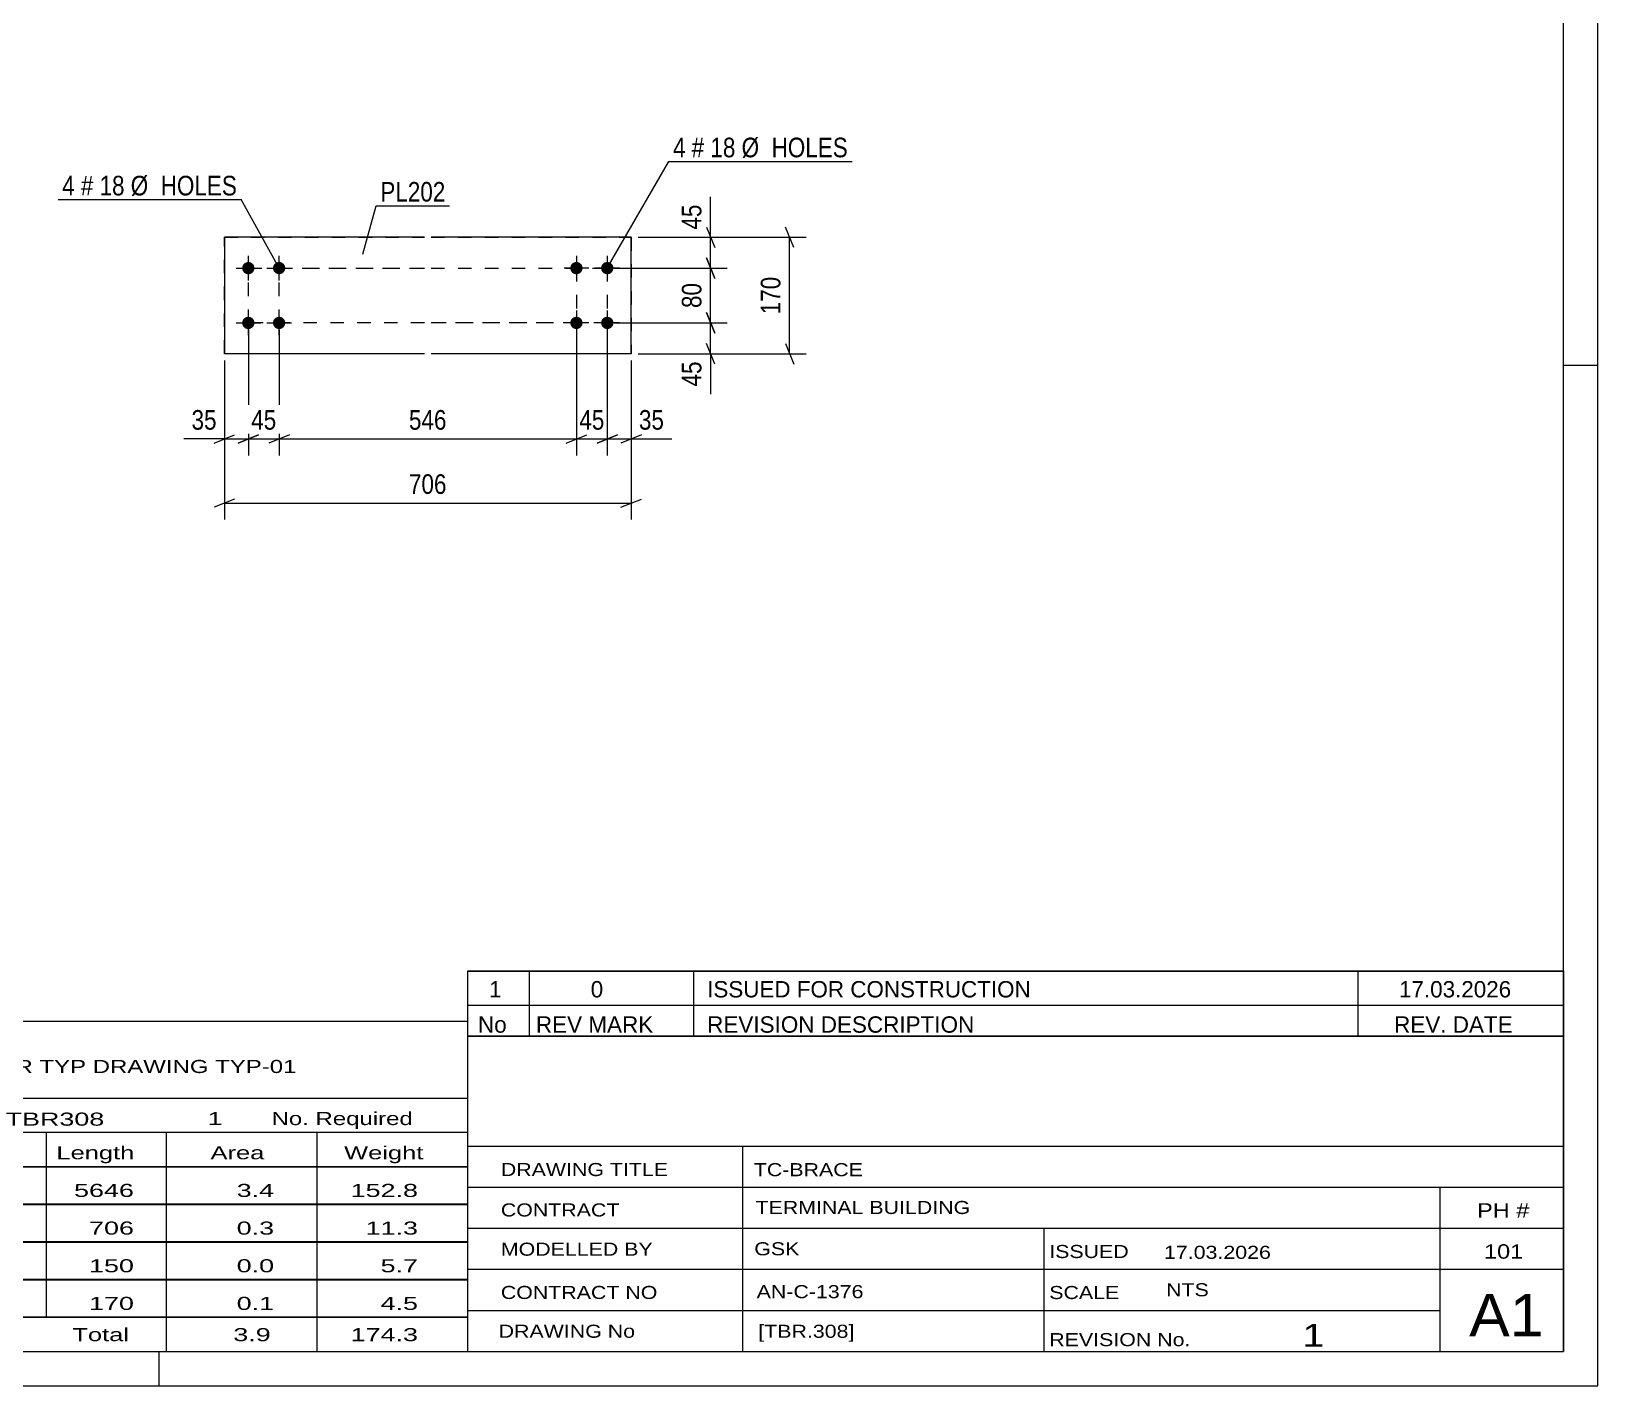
# Model space of a CAD drawing. Header units: millimetres. Extents: x 0 to 594, y 0 to 420.
# Drawn here: x 365.3 to 594, y 0 to 197.8 of the extents above; entities that cross this region are included whole.
import ezdxf

# ---------------------------------------------------------------- set-up
doc = ezdxf.new("R2010")
doc.units = ezdxf.units.MM
doc.linetypes.add('DXK_LINE_DOT2', pattern=[3.9198, 1.9599, -1.9599])
doc.styles.add('Arial Narrow', font='ARIALN.TTF', dxfattribs={"height": 0.2})

# ---------------------------------------------------------------- blocks, each defined once
blk = doc.blocks.new('Unknown-580609803-1130')
at = {"color": 5, "linetype": 'Continuous'}
for p, q in [((594, 0), (594, 420)), ((589, 5), (589, 415)), ((594, 149), (589, 149)), ((5, 5), (589, 5)), ((384, 0), (384, 5)), ((0, 0), (594, 0))]:
    blk.add_line(p, q, dxfattribs=at)
blk = doc.blocks.new('Bolt-580609803-2463 - 2457')
at = {"linetype": 'Continuous'}
for points in [[(397.58, 163.9), (397.72, 163.77), (397.82, 163.61), (397.89, 163.44), (397.91, 163.25), (397.9, 163.06), (397.86, 162.88), (397.77, 162.71), (397.65, 162.57), (397.51, 162.45), (397.34, 162.36), (397.16, 162.31), (396.97, 162.31), (396.78, 162.33), (396.61, 162.4), (396.45, 162.5), (396.32, 162.64), (396.21, 162.8), (396.15, 162.97), (396.12, 163.16), (396.13, 163.35), (396.18, 163.53), (396.26, 163.69), (396.38, 163.84), (396.53, 163.96), (396.69, 164.04), (396.88, 164.09), (397.06, 164.1), (397.25, 164.07), (397.43, 164.01)], [(402.08, 163.9), (402.22, 163.77), (402.32, 163.61), (402.39, 163.44), (402.41, 163.25), (402.4, 163.06), (402.36, 162.88), (402.27, 162.71), (402.15, 162.57), (402.01, 162.45), (401.84, 162.36), (401.66, 162.31), (401.47, 162.31), (401.28, 162.33), (401.11, 162.4), (400.95, 162.5), (400.82, 162.64), (400.71, 162.8), (400.65, 162.97), (400.62, 163.16), (400.63, 163.35), (400.68, 163.53), (400.76, 163.69), (400.88, 163.84), (401.03, 163.96), (401.19, 164.04), (401.38, 164.09), (401.56, 164.1), (401.75, 164.07), (401.93, 164.01)], [(397.58, 155.9), (397.72, 155.77), (397.82, 155.61), (397.89, 155.44), (397.91, 155.25), (397.9, 155.06), (397.86, 154.88), (397.77, 154.71), (397.65, 154.57), (397.51, 154.45), (397.34, 154.36), (397.16, 154.31), (396.97, 154.31), (396.78, 154.33), (396.61, 154.4), (396.45, 154.5), (396.32, 154.64), (396.21, 154.8), (396.15, 154.97), (396.12, 155.16), (396.13, 155.35), (396.18, 155.53), (396.26, 155.69), (396.38, 155.84), (396.53, 155.96), (396.69, 156.04), (396.88, 156.09), (397.06, 156.1), (397.25, 156.07), (397.43, 156.01)], [(402.08, 155.9), (402.22, 155.77), (402.32, 155.61), (402.39, 155.44), (402.41, 155.25), (402.4, 155.06), (402.36, 154.88), (402.27, 154.71), (402.15, 154.57), (402.01, 154.45), (401.84, 154.36), (401.66, 154.31), (401.47, 154.31), (401.28, 154.33), (401.11, 154.4), (400.95, 154.5), (400.82, 154.64), (400.71, 154.8), (400.65, 154.97), (400.62, 155.16), (400.63, 155.35), (400.68, 155.53), (400.76, 155.69), (400.88, 155.84), (401.03, 155.96), (401.19, 156.04), (401.38, 156.09), (401.56, 156.1), (401.75, 156.07), (401.93, 156.01)]]:
    blk.add_hatch(color=1, dxfattribs=at).paths.add_polyline_path(points)
at = {"color": 1, "linetype": 'Continuous'}
for p, q in [((397.02, 161.4), (397.02, 165)), ((401.52, 161.4), (401.52, 165)), ((395.22, 163.2), (398.82, 163.2)), ((399.72, 163.2), (403.32, 163.2)), ((397.02, 153.4), (397.02, 157)), ((401.52, 153.4), (401.52, 157)), ((395.22, 155.2), (398.82, 155.2)), ((399.72, 155.2), (403.32, 155.2))]:
    blk.add_line(p, q, dxfattribs=at)
blk = doc.blocks.new('Bolt-580609803-2468 - 2457')
at = {"linetype": 'Continuous'}
for points in [[(445.48, 163.9), (445.62, 163.77), (445.72, 163.61), (445.79, 163.44), (445.81, 163.25), (445.8, 163.06), (445.76, 162.88), (445.67, 162.71), (445.55, 162.57), (445.41, 162.45), (445.24, 162.36), (445.06, 162.31), (444.87, 162.31), (444.68, 162.33), (444.51, 162.4), (444.35, 162.5), (444.22, 162.64), (444.11, 162.8), (444.05, 162.97), (444.02, 163.16), (444.03, 163.35), (444.08, 163.53), (444.16, 163.69), (444.28, 163.84), (444.43, 163.96), (444.59, 164.04), (444.78, 164.09), (444.96, 164.1), (445.15, 164.07), (445.33, 164.01)], [(449.98, 163.9), (450.12, 163.77), (450.22, 163.61), (450.29, 163.44), (450.31, 163.25), (450.3, 163.06), (450.26, 162.88), (450.17, 162.71), (450.05, 162.57), (449.91, 162.45), (449.74, 162.36), (449.56, 162.31), (449.37, 162.31), (449.18, 162.33), (449.01, 162.4), (448.85, 162.5), (448.72, 162.64), (448.61, 162.8), (448.55, 162.97), (448.52, 163.16), (448.53, 163.35), (448.58, 163.53), (448.66, 163.69), (448.78, 163.84), (448.93, 163.96), (449.09, 164.04), (449.28, 164.09), (449.46, 164.1), (449.65, 164.07), (449.83, 164.01)], [(445.48, 155.9), (445.62, 155.77), (445.72, 155.61), (445.79, 155.44), (445.81, 155.25), (445.8, 155.06), (445.76, 154.88), (445.67, 154.71), (445.55, 154.57), (445.41, 154.45), (445.24, 154.36), (445.06, 154.31), (444.87, 154.31), (444.68, 154.33), (444.51, 154.4), (444.35, 154.5), (444.22, 154.64), (444.11, 154.8), (444.05, 154.97), (444.02, 155.16), (444.03, 155.35), (444.08, 155.53), (444.16, 155.69), (444.28, 155.84), (444.43, 155.96), (444.59, 156.04), (444.78, 156.09), (444.96, 156.1), (445.15, 156.07), (445.33, 156.01)], [(449.98, 155.9), (450.12, 155.77), (450.22, 155.61), (450.29, 155.44), (450.31, 155.25), (450.3, 155.06), (450.26, 154.88), (450.17, 154.71), (450.05, 154.57), (449.91, 154.45), (449.74, 154.36), (449.56, 154.31), (449.37, 154.31), (449.18, 154.33), (449.01, 154.4), (448.85, 154.5), (448.72, 154.64), (448.61, 154.8), (448.55, 154.97), (448.52, 155.16), (448.53, 155.35), (448.58, 155.53), (448.66, 155.69), (448.78, 155.84), (448.93, 155.96), (449.09, 156.04), (449.28, 156.09), (449.46, 156.1), (449.65, 156.07), (449.83, 156.01)]]:
    blk.add_hatch(color=1, dxfattribs=at).paths.add_polyline_path(points)
at = {"color": 1, "linetype": 'Continuous'}
for p, q in [((444.92, 165), (444.92, 161.4)), ((449.42, 165), (449.42, 161.4)), ((446.72, 163.2), (443.12, 163.2)), ((451.22, 163.2), (447.62, 163.2)), ((444.92, 157), (444.92, 153.4)), ((449.42, 157), (449.42, 153.4)), ((446.72, 155.2), (443.12, 155.2)), ((451.22, 155.2), (447.62, 155.2))]:
    blk.add_line(p, q, dxfattribs=at)
blk = doc.blocks.new('Part-580609803-2473 - 2457')
at = {"color": 2, "linetype": 'Continuous'}
for p, q in [((393.52, 167.7), (393.52, 167.7)), ((422.72, 167.7), (393.52, 167.7)), ((393.52, 167.7), (393.52, 150.7)), ((452.92, 167.7), (423.72, 167.7)), ((452.92, 167.7), (452.92, 167.7)), ((452.92, 150.7), (452.92, 167.7)), ((393.52, 150.7), (393.52, 150.7)), ((422.72, 150.7), (393.52, 150.7)), ((452.92, 150.7), (423.72, 150.7)), ((452.92, 150.7), (452.92, 150.7))]:
    blk.add_line(p, q, dxfattribs=at)
at = {"color": 7, "linetype": 'DXK_LINE_DOT2'}
for p, q in [((393.52, 167.7), (422.72, 167.7)), ((393.52, 150.7), (393.52, 167.7)), ((423.72, 167.7), (452.92, 167.7)), ((452.92, 167.7), (452.92, 150.7)), ((422.72, 150.7), (393.52, 150.7)), ((452.92, 150.7), (423.72, 150.7))]:
    blk.add_line(p, q, dxfattribs=at)
blk = doc.blocks.new('Rectangle-580609803-2559 - 2457')
at = {"color": 1, "linetype": 'DXK_LINE_DOT2'}
for p, q in [((397.02, 163.2), (422.72, 163.2)), ((397.02, 155.2), (397.02, 163.2)), ((423.72, 163.2), (449.42, 163.2)), ((449.42, 163.2), (449.42, 155.2)), ((422.72, 155.2), (397.02, 155.2)), ((449.42, 155.2), (423.72, 155.2))]:
    blk.add_line(p, q, dxfattribs=at)
blk = doc.blocks.new('Rectangle-580609803-2549 - 2457')
at = {"color": 1, "linetype": 'DXK_LINE_DOT2'}
for p, q in [((401.52, 163.2), (422.72, 163.2)), ((401.52, 155.2), (401.52, 163.2)), ((423.72, 163.2), (444.92, 163.2)), ((444.92, 163.2), (444.92, 155.2)), ((422.72, 155.2), (401.52, 155.2)), ((444.92, 155.2), (423.72, 155.2))]:
    blk.add_line(p, q, dxfattribs=at)
blk = doc.blocks.new('StraightDimension-580609803-2528 - 2457')
at = {"color": 7, "linetype": 'Continuous'}
for p, q in [((444.92, 154.2), (444.92, 135.86)), ((449.42, 154.2), (449.42, 135.86)), ((443.42, 137.66), (446.42, 138.86)), ((444.92, 138.26), (449.42, 138.26)), ((450.92, 138.86), (447.92, 137.66))]:
    blk.add_line(p, q, dxfattribs=at)
at = {"color": 0}
blk.add_wipeout([(449.59, 139.01), (449.59, 143.21), (444.74, 143.21), (444.74, 139.01)], dxfattribs=at)
at = {"color": 3, "style": 'Arial Narrow'}
blk.add_text('45', height=2.863, dxfattribs=at).set_placement((445.34, 139.61))
blk = doc.blocks.new('StraightDimension-580609803-2476 - 2457')
at = {"color": 7, "linetype": 'Continuous'}
for p, q in [((453.92, 167.7), (466.91, 167.7)), ((463.91, 169.2), (465.11, 166.2)), ((464.51, 163.2), (464.51, 167.7)), ((465.11, 161.7), (463.91, 164.7)), ((450.42, 163.2), (466.91, 163.2))]:
    blk.add_line(p, q, dxfattribs=at)
at = {"color": 0}
blk.add_wipeout([(463.76, 173.09), (459.56, 173.09), (459.56, 168.23), (463.76, 168.23)], dxfattribs=at)
at = {"color": 7, "linetype": 'Continuous'}
blk.add_line((464.51, 167.7), (464.51, 173.61), dxfattribs=at)
blk.add_line((464.51, 167.7), (464.51, 173.61), dxfattribs=at)
at = {"color": 3, "style": 'Arial Narrow'}
blk.add_text('45', height=2.863, rotation=90.0002, dxfattribs=at).set_placement((463.16, 168.83))
blk = doc.blocks.new('StraightDimension-580609803-2484 - 2457')
at = {"color": 7, "linetype": 'Continuous'}
for p, q in [((463.91, 164.7), (465.11, 161.7)), ((450.42, 163.2), (466.91, 163.2)), ((464.51, 155.2), (464.51, 163.2)), ((465.11, 153.7), (463.91, 156.7)), ((450.42, 155.2), (466.91, 155.2))]:
    blk.add_line(p, q, dxfattribs=at)
at = {"color": 0}
blk.add_wipeout([(463.76, 161.63), (459.56, 161.63), (459.56, 156.78), (463.76, 156.78)], dxfattribs=at)
at = {"color": 3, "style": 'Arial Narrow'}
blk.add_text('80', height=2.863, rotation=90.0002, dxfattribs=at).set_placement((463.16, 157.38))
blk = doc.blocks.new('StraightDimension-580609803-2492 - 2457')
at = {"color": 7, "linetype": 'Continuous'}
for p, q in [((463.91, 156.7), (465.11, 153.7)), ((450.42, 155.2), (466.91, 155.2)), ((464.51, 150.7), (464.51, 155.2)), ((465.11, 149.2), (463.91, 152.2)), ((453.92, 150.7), (466.91, 150.7))]:
    blk.add_line(p, q, dxfattribs=at)
at = {"color": 0}
blk.add_wipeout([(463.76, 150.18), (459.56, 150.18), (459.56, 145.32), (463.76, 145.32)], dxfattribs=at)
at = {"color": 7, "linetype": 'Continuous'}
blk.add_line((464.51, 150.7), (464.51, 144.8), dxfattribs=at)
blk.add_line((464.51, 150.7), (464.51, 144.8), dxfattribs=at)
at = {"color": 3, "style": 'Arial Narrow'}
blk.add_text('45', height=2.863, rotation=90.0002, dxfattribs=at).set_placement((463.16, 145.92))
blk = doc.blocks.new('StraightDimension-580609803-2499 - 2457')
at = {"color": 7, "linetype": 'Continuous'}
for p, q in [((453.92, 167.7), (478.44, 167.7)), ((476.64, 166.2), (475.44, 169.2)), ((476.04, 150.7), (476.04, 167.7)), ((475.44, 152.2), (476.64, 149.2)), ((453.92, 150.7), (478.44, 150.7))]:
    blk.add_line(p, q, dxfattribs=at)
at = {"color": 0}
blk.add_wipeout([(475.29, 162.55), (471.09, 162.55), (471.09, 155.86), (475.29, 155.86)], dxfattribs=at)
at = {"color": 3, "style": 'Arial Narrow'}
blk.add_text('170', height=2.863, rotation=90.0002, dxfattribs=at).set_placement((474.69, 156.46))
blk = doc.blocks.new('StraightDimension-580609803-2508 - 2457')
at = {"color": 7, "linetype": 'Continuous'}
for p, q in [((449.42, 154.2), (449.42, 135.86)), ((452.92, 149.7), (452.92, 135.86)), ((447.92, 137.66), (450.92, 138.86)), ((449.42, 138.26), (452.92, 138.26)), ((454.42, 138.86), (451.42, 137.66))]:
    blk.add_line(p, q, dxfattribs=at)
at = {"color": 0}
blk.add_wipeout([(458.3, 139.01), (458.3, 143.21), (453.44, 143.21), (453.44, 139.01)], dxfattribs=at)
at = {"color": 7, "linetype": 'Continuous'}
blk.add_line((452.92, 138.26), (458.82, 138.26), dxfattribs=at)
blk.add_line((452.92, 138.26), (458.82, 138.26), dxfattribs=at)
at = {"color": 3, "style": 'Arial Narrow'}
blk.add_text('35', height=2.863, dxfattribs=at).set_placement((454.04, 139.61))
blk = doc.blocks.new('StraightDimension-580609803-2514 - 2457')
at = {"color": 7, "linetype": 'Continuous'}
for p, q in [((397.02, 154.2), (397.02, 135.86)), ((393.52, 149.7), (393.52, 135.86)), ((392.02, 137.66), (395.02, 138.86)), ((393.52, 138.26), (397.02, 138.26)), ((398.52, 138.86), (395.52, 137.66))]:
    blk.add_line(p, q, dxfattribs=at)
at = {"color": 0}
blk.add_wipeout([(392.99, 139.01), (392.99, 143.21), (388.13, 143.21), (388.13, 139.01)], dxfattribs=at)
at = {"color": 7, "linetype": 'Continuous'}
blk.add_line((393.52, 138.26), (387.61, 138.26), dxfattribs=at)
blk.add_line((393.52, 138.26), (387.61, 138.26), dxfattribs=at)
at = {"color": 3, "style": 'Arial Narrow'}
blk.add_text('35', height=2.863, dxfattribs=at).set_placement((388.73, 139.61))
blk = doc.blocks.new('StraightDimension-580609803-2520 - 2457')
at = {"color": 7, "linetype": 'Continuous'}
for p, q in [((401.52, 154.2), (401.52, 135.86)), ((444.92, 154.2), (444.92, 135.86)), ((403.02, 138.86), (400.02, 137.66)), ((401.52, 138.26), (444.92, 138.26)), ((443.42, 137.66), (446.42, 138.86))]:
    blk.add_line(p, q, dxfattribs=at)
at = {"color": 0}
blk.add_wipeout([(426.56, 139.01), (426.56, 143.21), (419.87, 143.21), (419.87, 139.01)], dxfattribs=at)
at = {"color": 3, "style": 'Arial Narrow'}
blk.add_text('546', height=2.863, dxfattribs=at).set_placement((420.47, 139.61))
blk = doc.blocks.new('StraightDimension-580609803-2536 - 2457')
at = {"color": 7, "linetype": 'Continuous'}
for p, q in [((397.02, 154.2), (397.02, 135.86)), ((401.52, 154.2), (401.52, 135.86)), ((395.52, 137.66), (398.52, 138.86)), ((397.02, 138.26), (401.52, 138.26)), ((403.02, 138.86), (400.02, 137.66))]:
    blk.add_line(p, q, dxfattribs=at)
at = {"color": 0}
blk.add_wipeout([(401.69, 139.01), (401.69, 143.21), (396.84, 143.21), (396.84, 139.01)], dxfattribs=at)
at = {"color": 3, "style": 'Arial Narrow'}
blk.add_text('45', height=2.863, dxfattribs=at).set_placement((397.44, 139.61))
blk = doc.blocks.new('StraightDimension-580609803-2545 - 2457')
at = {"color": 7, "linetype": 'Continuous'}
for p, q in [((393.52, 149.7), (393.52, 126.48)), ((452.92, 149.7), (452.92, 126.48)), ((395.02, 129.48), (392.02, 128.28)), ((393.52, 128.88), (452.92, 128.88)), ((451.42, 128.28), (454.42, 129.48))]:
    blk.add_line(p, q, dxfattribs=at)
at = {"color": 0}
blk.add_wipeout([(426.56, 129.63), (426.56, 133.83), (419.87, 133.83), (419.87, 129.63)], dxfattribs=at)
at = {"color": 3, "style": 'Arial Narrow'}
blk.add_text('706', height=2.863, dxfattribs=at).set_placement((420.47, 130.23))
blk = doc.blocks.new('Unknown-580609803-4151')
at = {"color": 7, "linetype": 'Continuous'}
for p, q in [((429, 51.05), (429, 5)), ((429, 51.05), (589, 51.05)), ((589, 51), (589, 5)), ((429, 35), (589, 35)), ((469.14, 35), (469.14, 5)), ((429, 29), (589, 29)), ((571, 5.05), (571, 29.05)), ((429, 23), (589, 23)), ((513.14, 23), (513.14, 5)), ((429, 17), (589, 17)), ((429, 11), (571, 11)), ((429, 5), (589, 5))]:
    blk.add_line(p, q, dxfattribs=at)
at = {"color": 7, "style": 'Arial Narrow'}
for s, height, width, p in [('DRAWING TITLE', 1.9089, 1.425378, (433.88, 30.61)), ('TC-BRACE', 1.909, 1.425378, (470.81, 30.59)), ('CONTRACT', 1.909, 1.425378, (433.88, 24.71)), ('TERMINAL BUILDING', 1.9089, 1.425378, (471.06, 25.07)), ('MODELLED BY', 1.9089, 1.425378, (433.88, 18.98)), ('GSK', 1.909, 1.425378, (470.88, 19.04)), ('ISSUED', 1.909, 1.425378, (513.94, 18.64)), ('17.03.2026', 1.909, 1.425378, (530.69, 18.52)), ('CONTRACT NO', 1.9089, 1.425378, (433.88, 12.66)), ('AN-C-1376', 1.909, 1.425378, (471.23, 12.78)), ('SCALE', 1.909, 1.425378, (513.94, 12.65)), ('A1', 6.204, 1.25, (575.24, 7.2)), ('DRAWING No', 1.909, 1.425378, (433.56, 7)), ('[TBR.308]', 1.909, 1.425378, (471.46, 6.99)), ('REVISION No.', 1.9089, 1.425378, (513.94, 5.77)), ('1', 3.34, 1.5, (550.91, 5.68))]:
    blk.add_text(s, height=height, dxfattribs=dict(at, width=width)).set_placement(p)
at = {"color": 7, "linetype": 'Continuous', "style": 'Arial Narrow'}
for s, height, width, p in [('PH #', 2.1, 1.42538, (576.4, 24.55)), ('101', 2.1, 1.42538, (577.41, 18.55)), ('NTS', 1.909, 1.425378, (531, 13.05))]:
    blk.add_text(s, height=height, dxfattribs=dict(at, width=width)).set_placement(p)
blk = doc.blocks.new('Unknown-580609803-4152')
at = {"color": 7, "linetype": 'Continuous'}
for p, q in [((429, 60.55), (589, 60.55)), ((589, 60.55), (429, 60.55)), ((429, 60.55), (429, 55.55)), ((438, 60.55), (438, 55.55)), ((462, 60.55), (462, 55.55)), ((559, 60.55), (559, 55.55)), ((589, 60.55), (589, 55.55)), ((429, 55.55), (589, 55.55)), ((429, 55.55), (429, 51.05)), ((429, 55.55), (589, 55.55)), ((438, 55.55), (438, 51.05)), ((462, 55.55), (462, 51.05)), ((559, 55.55), (559, 51.05)), ((589, 55.55), (589, 51.05)), ((589, 51.05), (429, 51.05))]:
    blk.add_line(p, q, dxfattribs=at)
at = {"color": 7, "linetype": 'Continuous', "style": 'Arial Narrow'}
for s, height, width, p in [('1', 2.39, 1.196471, (432.16, 56.7)), ('0', 2.39, 1.196471, (447, 56.7)), ('ISSUED FOR CONSTRUCTION', 2.3861, 1.196471, (464, 56.7)), ('17.03.2026', 2.386, 1.196471, (565, 56.7)), ('No', 2.386, 1.2, (430.54, 51.55)), ('REV MARK', 2.386, 1.2, (439, 51.55)), ('REVISION DESCRIPTION', 2.3861, 1.2, (464, 51.55)), ('REV. DATE', 2.386, 1.2, (564.28, 51.55))]:
    blk.add_text(s, height=height, dxfattribs=dict(at, width=width)).set_placement(p)
blk = doc.blocks.new('Unknown-580609803-4153')
at = {"color": 7, "linetype": 'Continuous'}
for p, q in [((269, 53.25), (429, 53.25)), ((269, 42), (269, 53.25)), ((429, 53.25), (429, 42)), ((269, 42), (429, 42)), ((269, 42), (269, 37)), ((429, 42), (429, 37)), ((269, 37), (429, 37)), ((269, 37), (269, 32)), ((293, 37), (293, 32)), ((328.5, 37), (328.5, 32)), ((354.5, 37), (354.5, 32)), ((367.5, 37), (367.5, 32)), ((385, 37), (385, 32)), ((407, 37), (407, 32)), ((429, 37), (429, 32)), ((269, 32), (429, 32)), ((269, 31.95), (269, 26.55)), ((269, 31.95), (429, 31.95)), ((293, 32), (293, 26.5)), ((328.5, 32), (328.5, 26.5)), ((354.5, 32), (354.5, 26.5)), ((367.5, 32), (367.5, 26.5)), ((385, 32), (385, 26.5)), ((407, 32), (407, 26.5)), ((429, 31.95), (429, 26.55)), ((269, 26.55), (429, 26.55)), ((269, 26.45), (269, 21.05)), ((269, 26.45), (429, 26.45)), ((293, 26.5), (293, 21)), ((328.5, 26.5), (328.5, 21)), ((354.5, 26.5), (354.5, 21)), ((367.5, 26.5), (367.5, 21)), ((385, 26.5), (385, 21)), ((407, 26.5), (407, 21)), ((429, 26.45), (429, 21.05)), ((269, 21.05), (429, 21.05)), ((269, 20.95), (269, 15.55)), ((269, 20.95), (429, 20.95)), ((293, 21), (293, 15.5)), ((328.5, 21), (328.5, 15.5)), ((354.5, 21), (354.5, 15.5)), ((367.5, 21), (367.5, 15.5)), ((385, 21), (385, 15.5)), ((407, 21), (407, 15.5)), ((429, 20.95), (429, 15.55)), ((269, 15.55), (429, 15.55)), ((269, 15.45), (269, 10.05)), ((269, 15.45), (429, 15.45)), ((293, 15.5), (293, 10)), ((328.5, 15.5), (328.5, 10)), ((354.5, 15.5), (354.5, 10)), ((367.5, 15.5), (367.5, 10)), ((385, 15.5), (385, 10)), ((407, 15.5), (407, 10)), ((429, 15.45), (429, 10.05)), ((269, 10.05), (429, 10.05)), ((269, 10), (429, 10)), ((269, 10), (269, 5)), ((385, 10), (385, 5)), ((407, 10), (407, 5)), ((429, 10), (429, 5)), ((269, 5), (429, 5))]:
    blk.add_line(p, q, dxfattribs=at)
at = {"color": 7, "style": 'Arial Narrow'}
for s, height, width, p in [('GENERAL NOTES & WELD DETAILS :', 2.8633, 1.4, (270.15, 45.56)), ('REFER TYP DRAWING TYP-01', 1.9089, 1.6, (353.7, 45.66)), ("MATERIAL LIST FOR ASSEMBLY MK'D", 1.9089, 1.6, (270.15, 38.06)), ('TBR308', 1.909, 1.794707, (361.59, 37.97)), ('1', 1.91, 1.794707, (391.08, 38.06)), ('No. Required', 1.9089, 1.6, (400.41, 38.06)), ('Mark', 1.909, 1.7, (270.34, 33)), ('Profile', 1.909, 1.7, (303.41, 33)), ('Material', 1.909, 1.7, (333.54, 33.06)), ('No.', 1.909, 1.7, (358.5, 33.06)), ('Length', 1.909, 1.7, (369, 33.06)), ('Area', 1.909, 1.7, (391.5, 33.06)), ('Weight', 1.909, 1.7, (411, 33.06))]:
    blk.add_text(s, height=height, dxfattribs=dict(at, width=width)).set_placement(p)
at = {"color": 7, "linetype": 'Continuous', "style": 'Arial Narrow'}
for s, height, width, p in [('TBR308', 1.909, 1.794707, (270.5, 27.56)), ('SHS150*6', 1.909, 1.794707, (295, 27.56)), ('E350', 1.909, 1.794707, (334.74, 27.56)), ('1', 1.91, 1.794707, (358.86, 27.56)), ('5646', 1.909, 1.794707, (371.58, 27.56)), ('3.4', 1.909, 1.794707, (395.32, 27.56)), ('152.8', 1.909, 1.794707, (411.96, 27.56)), ('PL202', 1.909, 1.794707, (270.5, 22.06)), ('PL12*170', 1.909, 1.794707, (295, 22.06)), ('E350', 1.909, 1.794707, (334.74, 22.06)), ('1', 1.91, 1.794707, (358.86, 22.06)), ('706', 1.909, 1.794707, (373.77, 22.06)), ('0.3', 1.909, 1.794707, (395.32, 22.06)), ('11.3', 1.909, 1.794707, (414.14, 22.06)), ('PL40', 1.909, 1.794707, (270.5, 16.56)), ('PL10*120', 1.909, 1.794707, (295, 16.56)), ('E350', 1.909, 1.794707, (334.74, 16.56)), ('4', 1.91, 1.794707, (358.86, 16.56)), ('150', 1.909, 1.794707, (373.77, 16.56)), ('0.0', 1.909, 1.794707, (395.32, 16.56)), ('5.7', 1.909, 1.794707, (416.33, 16.56)), ('PL98', 1.909, 1.794707, (270.5, 11.06)), ('PL10*170', 1.909, 1.794707, (295, 11.06)), ('E350', 1.909, 1.794707, (334.74, 11.06)), ('2', 1.91, 1.794707, (358.86, 11.06)), ('170', 1.909, 1.794707, (373.77, 11.06)), ('0.1', 1.909, 1.794707, (395.32, 11.06)), ('4.5', 1.909, 1.794707, (416.33, 11.06)), ('Total', 1.909, 1.7, (371.33, 6.5)), ('3.9', 1.909, 1.794707, (394.83, 6.5)), ('174.3', 1.909, 1.794707, (411.96, 6.5))]:
    blk.add_text(s, height=height, dxfattribs=dict(at, width=width)).set_placement(p)
blk = doc.blocks.new('Mark-580609803-2459 - 2457')
at = {"color": 0}
blk.add_wipeout([(371.67, 173.82), (371.67, 176.82), (369.84, 176.82), (369.84, 173.82)], dxfattribs=at)
blk.add_wipeout([(371.67, 173.82), (371.67, 176.82), (369.84, 176.82), (369.84, 173.82)], dxfattribs=at)
blk.add_wipeout([(374.4, 173.82), (374.4, 176.82), (372.57, 176.82), (372.57, 173.82)], dxfattribs=at)
blk.add_wipeout([(374.4, 173.82), (374.4, 176.82), (372.57, 176.82), (372.57, 173.82)], dxfattribs=at)
at = {"color": 3, "style": 'Arial Narrow'}
blk.add_text('4', height=2.86, dxfattribs=at).set_placement((369.84, 173.82))
at = {"color": 0}
blk.add_wipeout([(378.95, 173.82), (378.95, 176.82), (375.3, 176.82), (375.3, 173.82)], dxfattribs=at)
blk.add_wipeout([(378.95, 173.82), (378.95, 176.82), (375.3, 176.82), (375.3, 173.82)], dxfattribs=at)
at = {"color": 3, "style": 'Arial Narrow'}
blk.add_text('#', height=2.86, dxfattribs=at).set_placement((372.57, 173.82))
at = {"color": 0}
blk.add_wipeout([(395.38, 173.82), (395.38, 176.82), (379.85, 176.82), (379.85, 173.82)], dxfattribs=at)
blk.add_wipeout([(395.38, 173.82), (395.38, 176.82), (379.85, 176.82), (379.85, 173.82)], dxfattribs=at)
at = {"color": 7, "linetype": 'Continuous'}
for p in [(369.24, 173.22), (401.52, 163.2)]:
    blk.add_line(p, (395.98, 173.22), dxfattribs=at)
at = {"color": 3, "style": 'Arial Narrow'}
for s, p in [('18', (375.3, 173.82)), ('Ø  HOLES', (379.85, 173.82))]:
    blk.add_text(s, height=2.863, dxfattribs=at).set_placement(p)
blk = doc.blocks.new('Mark-580609803-2464 - 2457')
at = {"color": 0}
blk.add_wipeout([(460.84, 179.39), (460.84, 182.39), (459.02, 182.39), (459.02, 179.39)], dxfattribs=at)
blk.add_wipeout([(460.84, 179.39), (460.84, 182.39), (459.02, 182.39), (459.02, 179.39)], dxfattribs=at)
at = {"color": 7, "linetype": 'Continuous'}
blk.add_line((449.42, 163.2), (458.42, 178.79), dxfattribs=at)
at = {"color": 0}
blk.add_wipeout([(463.57, 179.39), (463.57, 182.39), (461.74, 182.39), (461.74, 179.39)], dxfattribs=at)
blk.add_wipeout([(463.57, 179.39), (463.57, 182.39), (461.74, 182.39), (461.74, 179.39)], dxfattribs=at)
at = {"color": 3, "style": 'Arial Narrow'}
blk.add_text('4', height=2.86, dxfattribs=at).set_placement((459.02, 179.39))
at = {"color": 0}
blk.add_wipeout([(468.13, 179.39), (468.13, 182.39), (464.47, 182.39), (464.47, 179.39)], dxfattribs=at)
blk.add_wipeout([(468.13, 179.39), (468.13, 182.39), (464.47, 182.39), (464.47, 179.39)], dxfattribs=at)
at = {"color": 3, "style": 'Arial Narrow'}
blk.add_text('#', height=2.86, dxfattribs=at).set_placement((461.74, 179.39))
at = {"color": 0}
blk.add_wipeout([(484.56, 179.39), (484.56, 182.39), (469.03, 182.39), (469.03, 179.39)], dxfattribs=at)
blk.add_wipeout([(484.56, 179.39), (484.56, 182.39), (469.03, 182.39), (469.03, 179.39)], dxfattribs=at)
at = {"color": 7, "linetype": 'Continuous'}
blk.add_line((458.42, 178.79), (485.16, 178.79), dxfattribs=at)
at = {"color": 3, "style": 'Arial Narrow'}
for s, p in [('18', (464.47, 179.39)), ('Ø  HOLES', (469.03, 179.39))]:
    blk.add_text(s, height=2.863, dxfattribs=at).set_placement(p)
blk = doc.blocks.new('Mark-580609803-2469 - 2457')
at = {"color": 0}
blk.add_wipeout([(425.79, 172.92), (425.79, 175.92), (416.29, 175.92), (416.29, 172.92)], dxfattribs=at)
blk.add_wipeout([(425.79, 172.92), (425.79, 175.92), (416.29, 175.92), (416.29, 172.92)], dxfattribs=at)
at = {"color": 30, "linetype": 'Continuous'}
for p, q in [((413.71, 165.25), (415.69, 172.32)), ((415.69, 172.32), (426.39, 172.32))]:
    blk.add_line(p, q, dxfattribs=at)
at = {"color": 3, "style": 'Arial Narrow'}
blk.add_text('PL202', height=2.863, dxfattribs=at).set_placement((416.29, 172.92))

msp = doc.modelspace()

# ---------------------------------------------------------------- block references
for name in ['Unknown-580609803-1130', 'Part-580609803-2473 - 2457', 'Bolt-580609803-2463 - 2457', 'Bolt-580609803-2468 - 2457', 'Rectangle-580609803-2559 - 2457', 'Rectangle-580609803-2549 - 2457', 'Unknown-580609803-4152', 'Unknown-580609803-4153', 'Unknown-580609803-4151']:
    msp.add_blockref(name, (0, 0))

# ---------------------------------------------------------------- next in the draw order: block references
for name in ['Mark-580609803-2459 - 2457', 'Mark-580609803-2469 - 2457', 'StraightDimension-580609803-2476 - 2457', 'StraightDimension-580609803-2514 - 2457', 'StraightDimension-580609803-2528 - 2457']:
    msp.add_blockref(name, (0, 0))

# ---------------------------------------------------------------- next in the draw order: block references
for name in ['StraightDimension-580609803-2484 - 2457', 'StraightDimension-580609803-2520 - 2457']:
    msp.add_blockref(name, (0, 0))

# ---------------------------------------------------------------- next in the draw order: block references
for name in ['StraightDimension-580609803-2492 - 2457', 'StraightDimension-580609803-2536 - 2457']:
    msp.add_blockref(name, (0, 0))

# ---------------------------------------------------------------- next in the draw order: block references
msp.add_blockref('StraightDimension-580609803-2499 - 2457', (0, 0))

# ---------------------------------------------------------------- next in the draw order: block references
for name in ['Mark-580609803-2464 - 2457', 'StraightDimension-580609803-2508 - 2457']:
    msp.add_blockref(name, (0, 0))

# ---------------------------------------------------------------- next in the draw order: block references
msp.add_blockref('StraightDimension-580609803-2545 - 2457', (0, 0))

doc.saveas('drawing.dxf')
